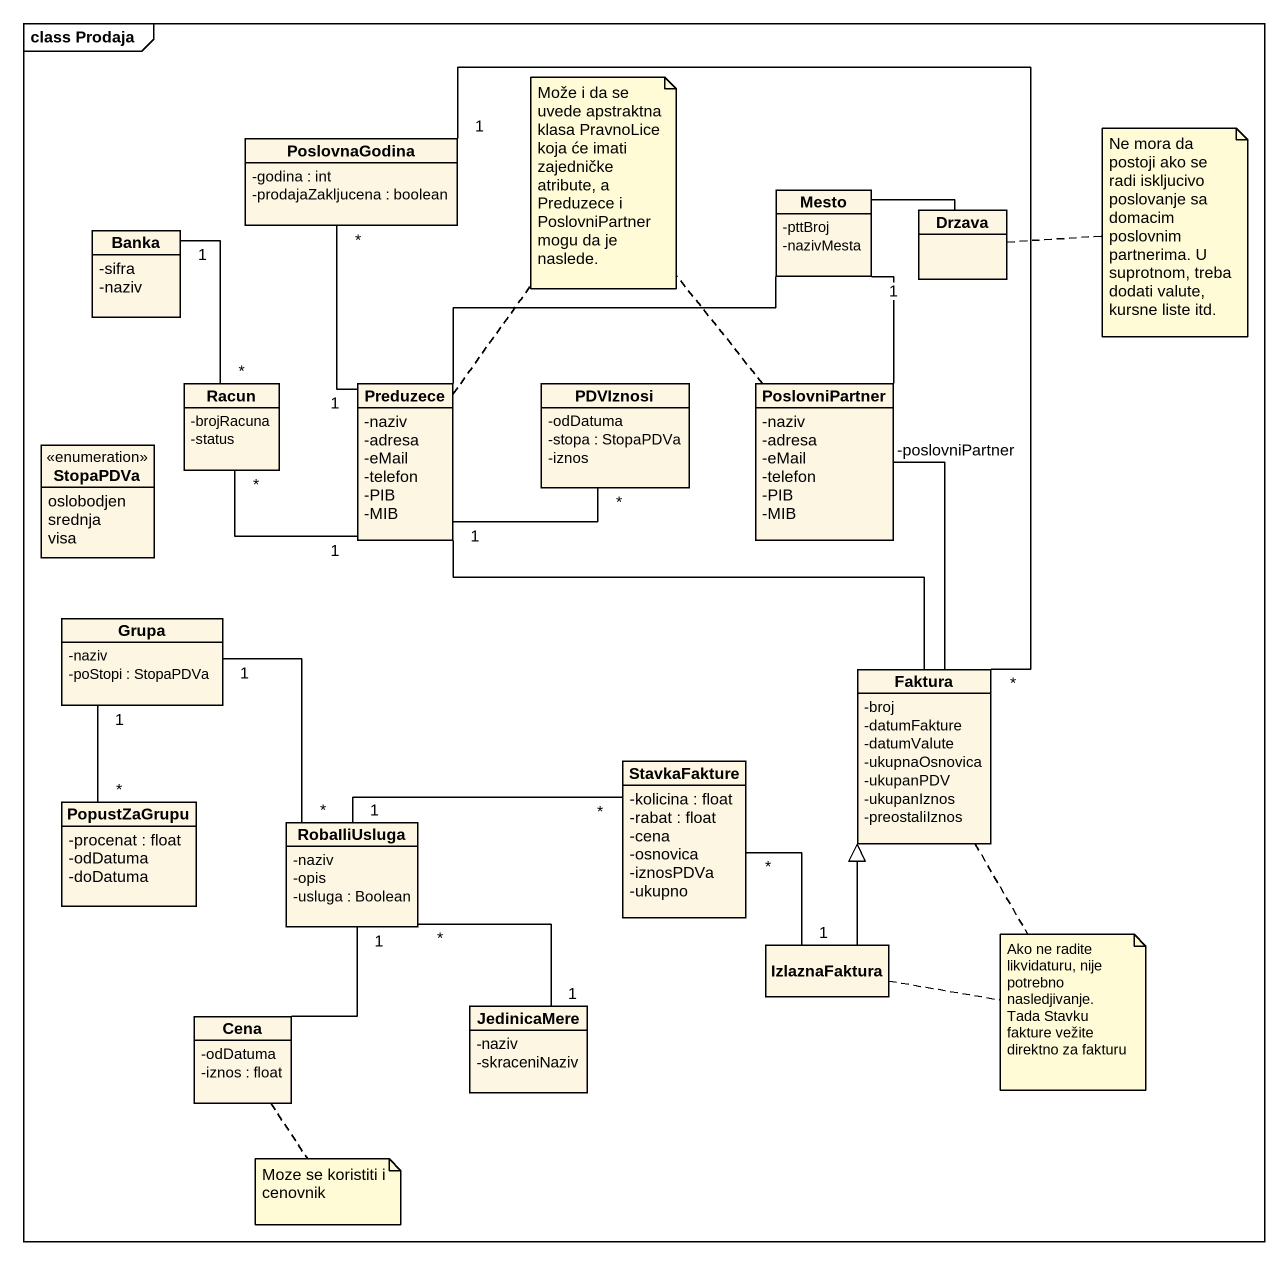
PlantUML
@startuml
mainframe class Prodaja
hide circle
hide empty members
skinparam classAttributeIconSize 0
class PoslovnaGodina {
  -godina : int
  -prodajaZakljucena : boolean
}
class Mesto {
  -pttBroj
  -nazivMesta
}
class Drzava
class Banka {
  -sifra
  -naziv
}
class Racun {
  -brojRacuna
  -status
}
class Preduzece {
  -naziv
  -adresa
  -eMail
  -telefon
  -PIB
  -MIB
}
class PDVIznosi {
  -odDatuma
  -stopa : StopaPDVa
  -iznos
}
class PoslovniPartner {
  -naziv
  -adresa
  -eMail
  -telefon
  -PIB
  -MIB
}
enum StopaPDVa {
  oslobodjen
  srednja
  visa
}
class Grupa {
  -naziv
  -poStopi : StopaPDVa
}
class Faktura {
  -broj
  -datumFakture
  -datumValute
  -ukupnaOsnovica
  -ukupanPDV
  -ukupanIznos
  -preostaliIznos
}
class StavkaFakture {
  -kolicina : float
  -rabat : float
  -cena
  -osnovica
  -iznosPDVa
  -ukupno
}
class PopustZaGrupu {
  -procenat : float
  -odDatuma
  -doDatuma
}
class RobaIliUsluga {
  -naziv
  -opis
  -usluga : Boolean
}
class IzlaznaFaktura
class Cena {
  -odDatuma
  -iznos : float
}
class JedinicaMere {
  -naziv
  -skraceniNaziv
}
Mesto -right- Drzava
Banka "1" -- "*" Racun
Preduzece "1" -up- "*" PoslovnaGodina
Preduzece -right- Mesto
Preduzece "1" -left- "*" Racun
Preduzece "1" -right- "*" PDVIznosi
PoslovniPartner -up- "1" Mesto
Grupa "1" -- "*" RobaIliUsluga
Faktura "*" -up- "1" PoslovnaGodina
Faktura -left- Preduzece
Faktura -up- "-poslovniPartner" PoslovniPartner
StavkaFakture "*" -left- "1" RobaIliUsluga
PopustZaGrupu "*" -up- "1" Grupa
RobaIliUsluga "*" -- "1" JedinicaMere
IzlaznaFaktura -up-|> Faktura
IzlaznaFaktura "1" -up- "*" StavkaFakture
Cena -up- "1" RobaIliUsluga
note as N1
  Može i da se uvede apstraktna klasa PravnoLice koja će imati zajedničke atribute, a Preduzece i PoslovniPartner mogu da je naslede.
end note
N1 .. Preduzece
N1 .. PoslovniPartner
note right of Drzava : Ne mora da postoji ako se radi iskljucivo poslovanje sa domacim poslovnim partnerima. U suprotnom, treba dodati valute, kursne liste itd.
note as N3
  Ako ne radite likvidaturu, nije potrebno nasledjivanje. Tada Stavku fakture vežite direktno za fakturu
end note
N3 .. Faktura
N3 .. IzlaznaFaktura
note bottom of Cena : Moze se koristiti i cenovnik
@enduml
